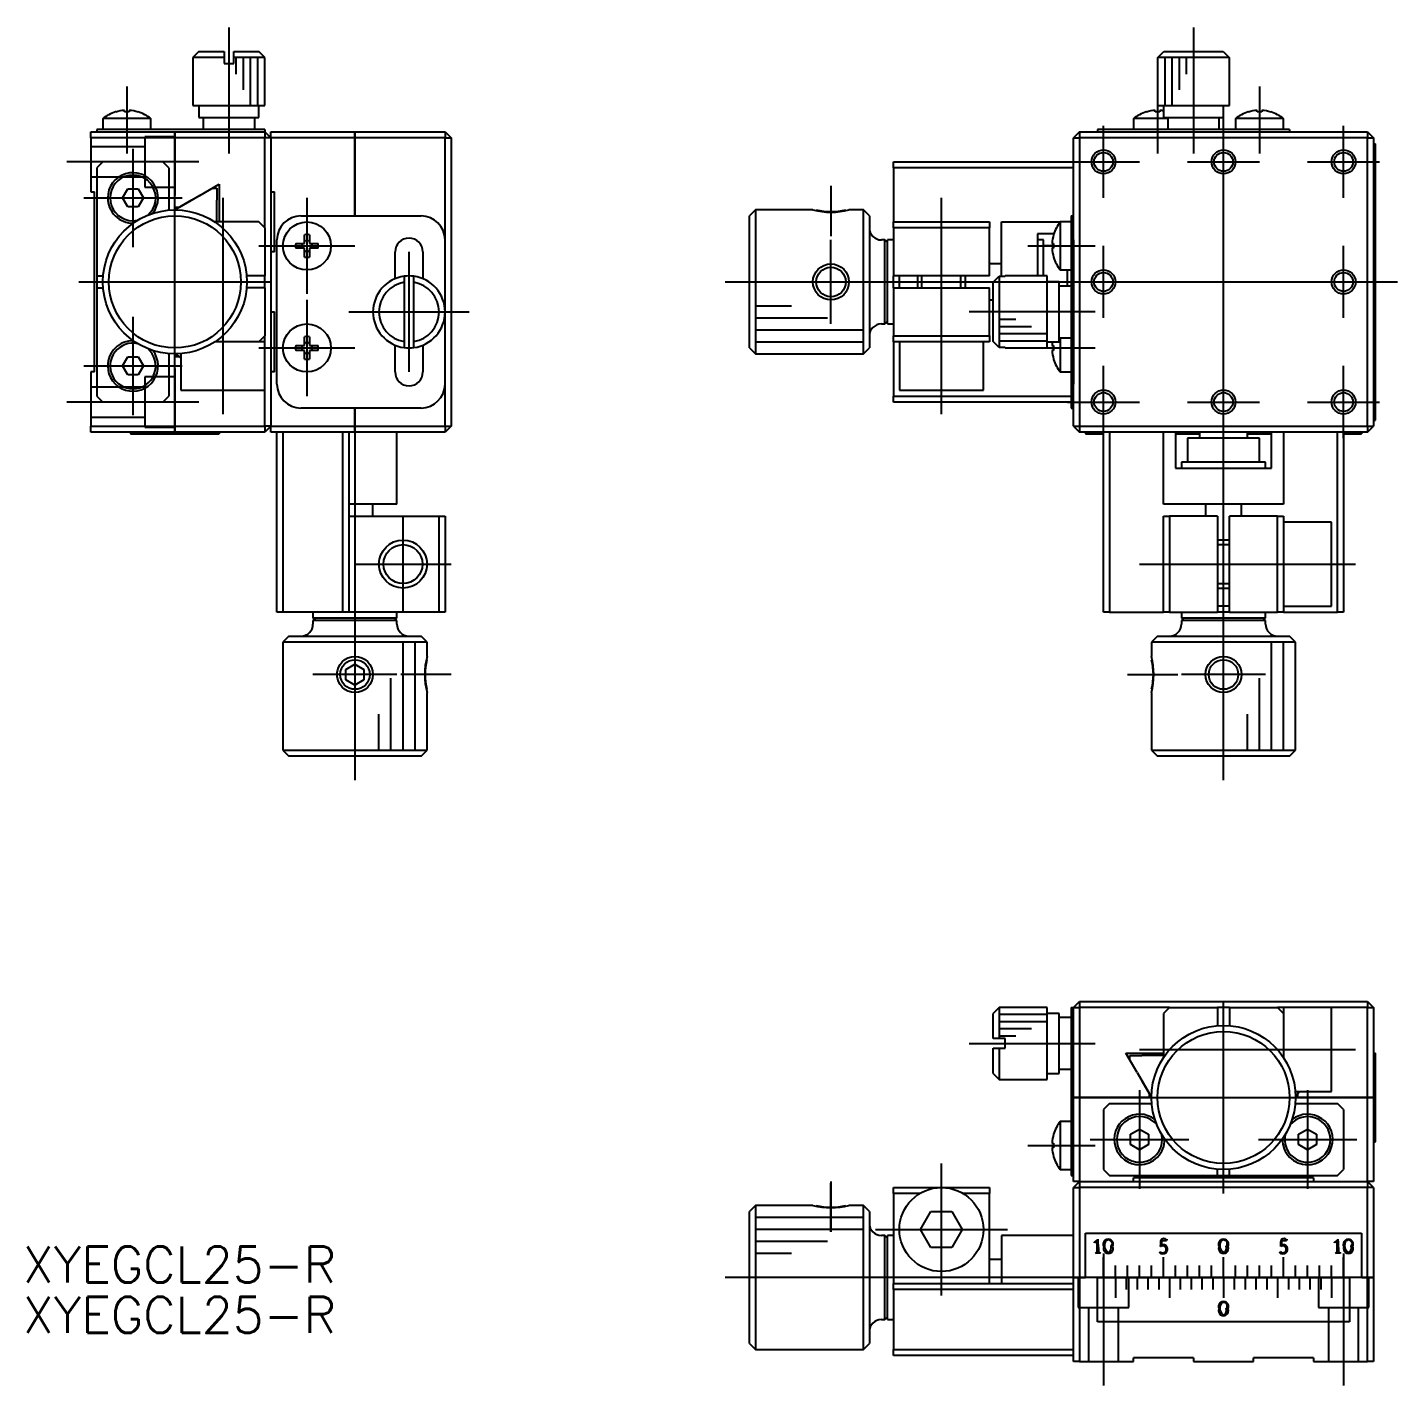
# Model space of a CAD drawing. Extents: x -100 to 146, y -92 to 84.
# Drawn here: x -99.6 to 14.5, y -91.9 to 21.2 of the extents above; entities that cross this region are included whole.
import ezdxf

# ---------------------------------------------------------------- set-up
doc = ezdxf.new("R2010")
doc.units = 0
doc.linetypes.add('CENTER', pattern=[50.8, 31.75, -6.35, 6.35, -6.35])
doc.linetypes.add('DASHED', pattern=[19.05, 12.7, -6.35])
doc.layers.get('0').update_dxf_attribs({"linetype": 'CONTINUOUS'})
doc.layers.add('CENTER', color=1, linetype='CENTER')
doc.styles.get("Standard").update_dxf_attribs({"font": 'txt.shx', "height": 3, "bigfont": 'bigfont.shx'})

# ---------------------------------------------------------------- blocks, each defined once
blk = doc.blocks.new('*U2')
at = {"color": 7, "linetype": 'CONTINUOUS'}
blk.add_text('XYEGCL25-R', height=3, dxfattribs=at).set_placement((-100.02, -83.34))
blk = doc.blocks.new('*U3')
at = {"color": 7, "linetype": 'CONTINUOUS'}
blk.add_text('XYEGCL25-R', height=3, dxfattribs=at).set_placement((-100.02, -87.54))

msp = doc.modelspace()

# ---------------------------------------------------------------- linework, layer by layer
at = {"color": 7, "linetype": 'CONTINUOUS'}
for p, q in [((-85.35, 19.2), (-85.85, 18.7)), ((-85.85, 18.7), (-85.85, 14.7)), ((-83.25, 18.7), (-85.85, 18.7)), ((-85.35, 19.2), (-83.25, 19.2)), ((-83.25, 19.2), (-83.25, 18.7)), ((-83.25, 18.7), (-83.25, 18.2)), ((-82.45, 19.2), (-80.35, 19.2)), ((-82.45, 18.7), (-82.45, 19.2)), ((-82.45, 18.2), (-82.45, 18.7)), ((-79.85, 18.7), (-82.45, 18.7)), ((-82.25, 17.3), (-82.25, 18.7)), ((-81.65, 16), (-81.65, 18.7)), ((-81.05, 14.7), (-81.05, 18.7)), ((-80.45, 14.7), (-80.45, 18.7)), ((-79.85, 18.7), (-80.35, 19.2)), ((-79.85, 14.7), (-79.85, 18.7)), ((-5.47, 18.7), (-4.97, 19.2)), ((0.47, 18.7), (-5.47, 18.7)), ((-5.47, 18.2), (-5.47, 18.7)), ((-4.97, 19.2), (-0.03, 19.2)), ((-4.9, 18.7), (-4.9, 14.7)), ((-4.3, 18.7), (-4.3, 14.7)), ((-3.7, 18.7), (-3.7, 16)), ((-3.1, 18.7), (-3.1, 17.3)), ((-0.03, 19.2), (0.47, 18.7)), ((0.47, 18.7), (0.47, 18.2)), ((-83.25, 18.2), (-82.45, 18.2)), ((-5.5, 18.2), (-5.5, 14.7)), ((-5.5, 18.2), (-5.47, 18.2)), ((0.47, 18.2), (0.5, 18.2)), ((0.5, 14.7), (0.5, 18.2)), ((-92.28, 14.16), (-92.3, 14.16)), ((-91.55, 14.16), (-91.55, 14.29)), ((-91.15, 14.16), (-91.55, 14.16)), ((-91.15, 14.29), (-91.15, 14.16)), ((-90.4, 14.16), (-90.42, 14.16)), ((-85.85, 14.7), (-79.85, 14.7)), ((-85.35, 14.7), (-85.35, 13.7)), ((-85.35, 13.7), (-80.35, 13.7)), ((-85, 13.7), (-85, 12.7)), ((-80.7, 12.7), (-80.7, 13.7)), ((-80.35, 13.7), (-80.35, 14.7)), ((-6.43, 14.16), (-6.45, 14.16)), ((-5.7, 14.16), (-5.7, 14.29)), ((-5.3, 14.16), (-5.7, 14.16)), ((-5.5, 14.7), (0.5, 14.7)), ((-5.3, 14.29), (-5.3, 14.16)), ((-5, 14.7), (-5, 13.7)), ((-5, 13.7), (0, 13.7)), ((-4.65, 13.7), (-4.65, 12.7)), ((-0.35, 12.7), (-0.35, 13.7)), ((0, 13.7), (0, 14.7)), ((2.07, 14.16), (2.05, 14.16)), ((2.8, 14.16), (2.8, 14.29)), ((3.2, 14.16), (2.8, 14.16)), ((3.2, 14.29), (3.2, 14.16)), ((3.95, 14.16), (3.93, 14.16)), ((-91.85, 12.7), (-93.85, 12.7)), ((-93.85, 12.7), (-93.85, 12.5)), ((-89.35, 13.6), (-93.35, 13.6)), ((-93.35, 13.6), (-93.35, 12.7)), ((-81.85, 12.7), (-91.85, 12.7)), ((-89.35, 12.7), (-89.35, 13.6)), ((-79.85, 12.7), (-81.85, 12.7)), ((-79.85, 12.7), (-79.85, 12.5)), ((-8.5, 12.7), (-10.5, 12.7)), ((-10.5, 12.7), (-10.5, 12.5)), ((3.5, 12.7), (-8.5, 12.7)), ((-5.5, 13.6), (-7.5, 13.6)), ((-7.5, 13.6), (-7.5, 12.7)), ((-4.65, 13.6), (-5.5, 13.6)), ((3, 13.6), (1, 13.6)), ((1, 13.6), (1, 12.7)), ((5, 13.6), (3, 13.6)), ((5.5, 12.7), (3.5, 12.7)), ((5, 12.7), (5, 13.6)), ((5.5, 12.7), (5.5, 12.5)), ((-94.35, 12.5), (-87.35, 12.5)), ((-94.35, 12), (-94.35, 12.5)), ((-87.35, 12), (-94.35, 12)), ((-94.35, 12), (-94.35, 7.5)), ((-87.35, 12.5), (-79.85, 12.5)), ((-87.35, 12), (-87.35, 12.5)), ((-87.35, 12.5), (-87.35, 12)), ((-87.35, 12), (-87.35, 7.2)), ((-87.35, 6.2), (-87.35, 12)), ((-79.85, 12), (-87.35, 12)), ((-79.85, 12.5), (-79.35, 12)), ((-79.85, 12.5), (-79.85, 12)), ((-79.35, 12), (-79.85, 12)), ((-79.85, 4.5), (-79.85, 12)), ((-79.35, 12.5), (-72.35, 12.5)), ((-79.35, 12), (-79.35, 12.5)), ((-79.35, 12), (-79.35, 7.5)), ((-72.35, 12), (-79.35, 12)), ((-72.35, 12.5), (-64.85, 12.5)), ((-72.35, 12), (-72.35, 12.5)), ((-72.35, 12.5), (-72.35, 12)), ((-64.85, 12), (-72.35, 12)), ((-72.35, 5.5), (-72.35, 12)), ((-72.35, 12), (-72.35, 5.5)), ((-64.85, 12.5), (-64.35, 12)), ((-64.85, 12.5), (-64.85, 12)), ((-64.85, 3.5), (-64.85, 12)), ((-64.85, 12), (-64.35, 12)), ((-64.35, 12), (-64.35, -12)), ((-12, 12.5), (-12.5, 12)), ((-12.5, 3.5), (-12.5, 12)), ((-12.5, 12), (-12, 12)), ((-12, 12.5), (12, 12.5)), ((-12, 12.5), (-12, 12)), ((-12, 12), (-12, -12)), ((12, 12), (-12, 12)), ((12, 12.5), (12.5, 12)), ((12, 12.5), (12, 12)), ((12, -12), (12, 12)), ((12, 12), (12.5, 12)), ((12.5, 12), (12.5, -12)), ((12.5, 11.5), (12.65, 11.5)), ((12.65, -11.5), (12.65, 11.5)), ((-93.35, 10), (-93.85, 9.5)), ((-93.85, 9.5), (-93.85, 0.5)), ((-88.35, 10), (-93.35, 10)), ((-87.85, 9.5), (-88.35, 10)), ((-87.85, 9.5), (-87.85, 5.98)), ((-27.5, 10), (-12.5, 10)), ((-27.5, 9.5), (-27.5, 10)), ((-12.5, 9.5), (-27.5, 9.5)), ((-27.5, 9.5), (-27.5, 5)), ((-85.27, 7.2), (-83.65, 8.13)), ((-83.65, 8.13), (-83.65, 5)), ((-94.35, 7.5), (-94.05, 7.5)), ((-94.05, -7.5), (-94.05, 7.5)), ((-91.72, 7), (-91.28, 7.75)), ((-91.28, 6.25), (-91.72, 7)), ((-91.28, 7.75), (-90.42, 7.75)), ((-90.42, 7.75), (-89.98, 7)), ((-89.98, 7), (-90.42, 6.25)), ((-85.27, 7.2), (-87, 6.2)), ((-85.96, 6.8), (-84.23, 7.8)), ((-84.23, 7.8), (-83.85, 7.8)), ((-83.85, 7.8), (-83.85, 6.8)), ((-79.35, 7.5), (-79.35, 2.5)), ((-79.35, 7.5), (-79.05, 7.5)), ((-79.05, 2.5), (-79.05, 7.5)), ((-90.42, 6.25), (-91.28, 6.25)), ((-85.96, 6.8), (-87.35, 6)), ((-87, 6.2), (-87.35, 6.2)), ((-83.85, 5), (-83.85, 6.8)), ((-39, 6), (-39.5, 5.5)), ((-34.2, 6), (-39, 6)), ((-39, 6), (-39, -6)), ((-30, 6), (-31.2, 6)), ((-30, 0), (-30, 6)), ((-29.5, 5.5), (-30, 6)), ((-80.35, 5), (-84.03, 5)), ((-79.85, 4.5), (-80.35, 5)), ((-76.85, 5.5), (-66.85, 5.5)), ((-39.5, -5.5), (-39.5, 5.5)), ((-29.5, 5.5), (-29.5, 0)), ((-27.5, 5), (-19.5, 5)), ((-27.5, 4.5), (-27.5, 5)), ((-19.5, 5), (-19.5, 4.5)), ((-18.5, 5), (-13.6, 5)), ((-18.5, 0.47), (-18.5, 5)), ((-12.7, 5), (-13.6, 5)), ((-13.6, 5), (-13.6, 3)), ((-12.7, 5.5), (-12.5, 5.5)), ((-12.7, 5.5), (-12.7, 3.5)), ((-79.85, 4.5), (-79.85, 0.5)), ((-78.85, -8.5), (-78.85, 3.5)), ((-76.55, 3.2), (-76.55, 3.93)), ((-76.15, 3.93), (-76.15, 3.2)), ((-64.85, -12), (-64.85, 3.5)), ((-28.2, 3.5), (-28.5, 3.5)), ((-28.2, 0), (-28.2, 3.5)), ((-28, 3.3), (-28.2, 3.5)), ((-28, -3.5), (-28, 3.5)), ((-27.5, 3.5), (-28, 3.5)), ((-27.5, 4.5), (-27.5, 0.5)), ((-19.5, 4.5), (-27.5, 4.5)), ((-19.5, 0.5), (-19.5, 4.5)), ((-15.5, 4), (-15.5, 0.5)), ((-14.14, 4), (-15.5, 4)), ((-15, 3.5), (-15.5, 3.5)), ((-15, 0.5), (-15, 3.5)), ((-14.16, 3.95), (-14.16, 3.93)), ((-12.7, 3.5), (-12.7, -8.5)), ((-12.5, -8.5), (-12.5, 3.5)), ((-12.5, 3.5), (-12.5, -8.5)), ((-79.35, 2.5), (-79.35, -2.5)), ((-79.05, 2.5), (-79.35, 2.5)), ((-77.28, 3.2), (-76.55, 3.2)), ((-76.55, 2.8), (-77.28, 2.8)), ((-76.55, 2.07), (-76.55, 2.8)), ((-76.15, 3.2), (-75.42, 3.2)), ((-76.15, 2.8), (-76.15, 2.07)), ((-75.42, 2.8), (-76.15, 2.8)), ((-69, 0.27), (-69, 2.5)), ((-66.7, 2.5), (-66.7, 0.27)), ((-14.16, 3), (-15, 3)), ((-14.29, 3.2), (-14.16, 3.2)), ((-14.16, 2.8), (-14.29, 2.8)), ((-14.16, 3.2), (-14.16, 2.8)), ((-13.6, 3), (-13.6, 1)), ((-18.5, 1.5), (-19.5, 1.5)), ((-14.16, 2.07), (-14.16, 2.05)), ((-93.85, 0.5), (-93.33, 0.5)), ((-93.85, 0.5), (-93.85, -0.5)), ((-79.85, 0.5), (-81.37, 0.5)), ((-79.85, -0.5), (-79.85, 0.5)), ((-68.25, 0.47), (-68.25, -0.03)), ((-67.45, -0.03), (-67.45, 0.47)), ((-30, -6), (-30, 0)), ((-29.5, 0), (-29.5, -5.5)), ((-28.2, -3.5), (-28.2, 0)), ((-19.5, 0.5), (-27.5, 0.5)), ((-27.5, -0.5), (-27.5, 0.5)), ((-27, -0.5), (-27, 0.5)), ((-25.5, 0.5), (-25.5, -0.5)), ((-21.5, -0.5), (-21.5, 0.5)), ((-19.2, -0.03), (-18.7, 0.47)), ((-18.7, 0.47), (-18.7, -5.47)), ((-18.7, 0.47), (-18.2, 0.47)), ((-14.7, 0.5), (-18.2, 0.5)), ((-18.2, 0.47), (-18.2, 0.5)), ((-14.7, -5.5), (-14.7, 0.5)), ((-13.7, 0), (-14.7, 0)), ((-13.7, -5), (-13.7, 0)), ((-13.6, 1), (-12.7, 1)), ((-13, -0.35), (-13, 1)), ((-93.85, -0.5), (-93.85, -9.5)), ((-93.85, -0.5), (-93.33, -0.5)), ((-79.85, -0.5), (-81.37, -0.5)), ((-79.85, -0.5), (-79.85, -4.5)), ((-68.25, -0.03), (-68.25, -4.97)), ((-67.45, -4.97), (-67.45, -0.03)), ((-27.5, -0.5), (-19.5, -0.5)), ((-27.5, -0.5), (-27.5, -4.5)), ((-19.5, -4.5), (-19.5, -0.5)), ((-19.2, -4.97), (-19.2, -0.03)), ((-12.7, -0.35), (-13.7, -0.35)), ((-39, -2), (-36, -2)), ((-19.5, -1.5), (-19.2, -1.5)), ((-79.35, -2.5), (-79.35, -7.5)), ((-79.35, -2.5), (-79.05, -2.5)), ((-79.05, -7.5), (-79.05, -2.5)), ((-39, -3), (-33, -3)), ((-28.2, -3.5), (-28, -3.3)), ((-18.7, -3.1), (-17.3, -3.1)), ((-80.35, -5), (-79.85, -4.5)), ((-79.85, -5), (-79.85, -4.5)), ((-39, -4), (-30, -4)), ((-28.5, -3.5), (-28.2, -3.5)), ((-28, -3.5), (-27.5, -3.5)), ((-27.5, -4.5), (-19.5, -4.5)), ((-27.5, -5), (-27.5, -4.5)), ((-19.5, -4.5), (-19.5, -5)), ((-18.7, -3.7), (-16, -3.7)), ((-18.7, -4.3), (-14.7, -4.3)), ((-80.35, -5), (-84.03, -5)), ((-79.85, -5), (-80.35, -5)), ((-79.85, -9), (-79.85, -5)), ((-77.28, -5.3), (-76.55, -5.3)), ((-76.55, -5.7), (-77.28, -5.7)), ((-76.55, -5.3), (-76.55, -4.57)), ((-76.55, -6.43), (-76.55, -5.7)), ((-76.15, -4.57), (-76.15, -5.3)), ((-76.15, -5.3), (-75.42, -5.3)), ((-76.15, -5.7), (-76.15, -6.43)), ((-75.42, -5.7), (-76.15, -5.7)), ((-69, -7.5), (-69, -5.27)), ((-68.25, -4.97), (-68.25, -5.47)), ((-67.45, -5.47), (-67.45, -4.97)), ((-66.7, -5.27), (-66.7, -7.5)), ((-39.5, -5.5), (-39, -6)), ((-39, -5), (-30, -5)), ((-30, -6), (-29.5, -5.5)), ((-25.3, -5), (-27.5, -5)), ((-27.5, -5), (-27.5, -9.5)), ((-27, -5), (-27, -9)), ((-23.5, -5), (-25.3, -5)), ((-21.7, -5), (-23.5, -5)), ((-19.5, -5), (-21.7, -5)), ((-20, -9), (-20, -5)), ((-18.7, -5.47), (-19.2, -4.97)), ((-18.7, -4.9), (-14.7, -4.9)), ((-18.2, -5.47), (-18.7, -5.47)), ((-18.2, -5.5), (-18.2, -5.47)), ((-18.2, -5.5), (-14.7, -5.5)), ((-14.7, -5), (-13.7, -5)), ((-14.29, -5.3), (-14.16, -5.3)), ((-14.16, -5.7), (-14.29, -5.7)), ((-14.16, -5.3), (-14.16, -5.7)), ((-13.7, -4.65), (-12.7, -4.65)), ((-13.6, -4.65), (-13.6, -5.5)), ((-13.6, -5.5), (-13.6, -7.5)), ((-91.72, -7), (-91.28, -6.25)), ((-91.28, -6.25), (-90.42, -6.25)), ((-90.42, -6.25), (-89.98, -7)), ((-87.85, -5.98), (-87.85, -9.5)), ((-87.35, -7.2), (-87.35, -6)), ((-87.35, -6), (-86.85, -6.29)), ((-87.35, -6.2), (-87, -6.2)), ((-86.85, -5.98), (-86.85, -9)), ((-39, -6), (-30, -6)), ((-14.16, -6.43), (-14.16, -6.45)), ((-94.35, -7.5), (-94.35, -12)), ((-94.05, -7.5), (-94.35, -7.5)), ((-91.28, -7.75), (-91.72, -7)), ((-90.42, -7.75), (-91.28, -7.75)), ((-89.98, -7), (-90.42, -7.75)), ((-87.35, -7.2), (-87.35, -12)), ((-87.35, -12), (-87.35, -7.2)), ((-79.35, -7.5), (-79.35, -12)), ((-79.05, -7.5), (-79.35, -7.5)), ((-13.6, -7.5), (-12.7, -7.5)), ((-86.85, -9), (-79.85, -9)), ((-79.85, -12), (-79.85, -9)), ((-27, -9), (-23.5, -9)), ((-23.5, -9), (-20, -9)), ((-12.7, -8.5), (-12.7, -10.5)), ((-12.5, -12), (-12.5, -8.5)), ((-93.85, -9.5), (-93.35, -10)), ((-88.35, -10), (-93.35, -10)), ((-88.35, -10), (-87.85, -9.5)), ((-27.5, -9.5), (-12.7, -9.5)), ((-27.5, -10), (-27.5, -9.5)), ((-12.7, -10), (-27.5, -10)), ((-66.85, -10.5), (-76.85, -10.5)), ((-72.35, -10.5), (-72.35, -12)), ((-72.35, -12), (-72.35, -10.5)), ((-12.7, -10.5), (-12.5, -10.5)), ((-94.35, -12), (-87.35, -12)), ((-94.35, -12.5), (-94.35, -12)), ((-87.35, -12.5), (-94.35, -12.5)), ((-91.05, -12.5), (-91.05, -12.65)), ((-87.35, -12), (-79.85, -12)), ((-87.35, -12.5), (-87.35, -12)), ((-87.35, -12), (-87.35, -12.5)), ((-79.85, -12.5), (-87.35, -12.5)), ((-87.35, -12.5), (-87.35, -12.65)), ((-83.65, -12.5), (-83.65, -12.65)), ((-79.35, -12), (-79.85, -12.5)), ((-79.35, -12), (-79.85, -12)), ((-79.85, -12), (-79.85, -12.5)), ((-79.35, -12), (-72.35, -12)), ((-79.35, -12.5), (-79.35, -12)), ((-72.35, -12.5), (-79.35, -12.5)), ((-78.85, -27.5), (-78.85, -12.5)), ((-78.35, -12.5), (-78.35, -27.5)), ((-73.35, -27.5), (-73.35, -12.5)), ((-72.85, -12.5), (-72.85, -27.5)), ((-72.35, -12), (-64.85, -12)), ((-72.35, -12.5), (-72.35, -12)), ((-72.35, -12), (-72.35, -12.5)), ((-64.85, -12.5), (-72.35, -12.5)), ((-68.85, -18.5), (-68.85, -12.5)), ((-64.85, -12), (-64.35, -12)), ((-64.35, -12), (-64.85, -12.5)), ((-64.85, -12), (-64.85, -12.5)), ((-12.5, -12), (-12, -12.5)), ((-12.5, -12), (-12, -12)), ((-12, -12), (12, -12)), ((-12, -12), (-12, -12.5)), ((12, -12.5), (-12, -12.5)), ((-11.5, -12.5), (-11.5, -12.65)), ((-10, -27.5), (-10, -12.5)), ((-9.5, -12.5), (-9.5, -27.5)), ((-5, -18.5), (-5, -12.5)), ((-4, -12.5), (-4, -15.5)), ((-2, -12.5), (-2, -13)), ((2, -13), (2, -12.5)), ((4, -15.5), (4, -12.5)), ((5, -12.5), (5, -18.5)), ((9.5, -27.5), (9.5, -12.5)), ((10, -12.5), (10, -27.5)), ((11.5, -12.5), (11.5, -12.65)), ((12, -12.5), (12.5, -12)), ((12, -12), (12, -12.5)), ((12, -12), (12.5, -12)), ((12.5, -11.5), (12.65, -11.5)), ((-91.05, -12.65), (-87.35, -12.65)), ((-87.35, -12.65), (-83.65, -12.65)), ((-11.5, -12.65), (-10, -12.65)), ((-4, -12.65), (-2, -12.65)), ((3, -13), (-3, -13)), ((-3, -13), (-3, -15)), ((2, -12.65), (4, -12.65)), ((3, -15), (3, -13)), ((10, -12.65), (11.5, -12.65)), ((-4, -15.5), (0, -15.5)), ((3.5, -15), (-3.5, -15)), ((-3.5, -15), (-3.5, -15.5)), ((0, -15.5), (4, -15.5)), ((3.5, -15.5), (3.5, -15)), ((-68.85, -18.5), (-72.85, -18.5)), ((-70.85, -19.5), (-70.85, -18.5)), ((5, -18.5), (-5, -18.5)), ((-1.5, -18.5), (-1.5, -19.5)), ((1.5, -19.5), (1.5, -18.5)), ((-72.85, -19.5), (-65.35, -19.5)), ((-65.35, -27.5), (-65.35, -19.5)), ((-65.35, -19.5), (-64.85, -19.5)), ((-64.85, -19.5), (-64.85, -27.5)), ((-5, -27.5), (-5, -19.5)), ((-5, -19.5), (-4.5, -19.5)), ((-4.5, -19.5), (-4.5, -27.5)), ((-0.5, -19.5), (-4.5, -19.5)), ((-0.5, -19.5), (-0.5, -27.5)), ((0.5, -27.5), (0.5, -19.5)), ((4.5, -19.5), (0.5, -19.5)), ((4.5, -27.5), (4.5, -19.5)), ((4.5, -19.5), (5, -19.5)), ((5, -19.5), (5, -21.7)), ((9, -20), (5, -20)), ((9, -23.5), (9, -20)), ((0.5, -21.5), (-0.5, -21.5)), ((5, -21.7), (5, -23.5)), ((5, -23.5), (5, -25.3)), ((9, -27), (9, -23.5)), ((-0.5, -25.5), (0.5, -25.5)), ((5, -25.3), (5, -27.5)), ((0.5, -27), (-0.5, -27)), ((5, -27), (9, -27)), ((-78.35, -27.5), (-78.85, -27.5)), ((-73.35, -27.5), (-78.35, -27.5)), ((-75.85, -27.5), (-75.85, -28)), ((-68.85, -28), (-75.85, -28)), ((-75.65, -28), (-75.85, -28.2)), ((-68.85, -28.2), (-75.85, -28.2)), ((-75.85, -28.2), (-75.85, -28.5)), ((-72.85, -27.5), (-73.35, -27.5)), ((-65.35, -27.5), (-72.85, -27.5)), ((-68.85, -28.2), (-69.05, -28)), ((-68.85, -28), (-68.85, -27.5)), ((-68.85, -28.5), (-68.85, -28.2)), ((-64.85, -27.5), (-65.35, -27.5)), ((-9.5, -27.5), (-10, -27.5)), ((-9.5, -27.5), (-5, -27.5)), ((-4.5, -27.5), (-5, -27.5)), ((-4.5, -27.5), (-0.5, -27.5)), ((-3.5, -27.5), (-3.5, -28)), ((3.5, -28), (-3.5, -28)), ((-3.3, -28), (-3.5, -28.2)), ((0, -28.2), (-3.5, -28.2)), ((-3.5, -28.2), (-3.5, -28.5)), ((0.5, -27.5), (-0.5, -27.5)), ((3.5, -28.2), (0, -28.2)), ((0.5, -27.5), (4.5, -27.5)), ((3.5, -28.2), (3.3, -28)), ((3.5, -28), (3.5, -27.5)), ((3.5, -28.5), (3.5, -28.2)), ((5, -27.5), (4.5, -27.5)), ((5, -27.5), (9.5, -27.5)), ((10, -27.5), (9.5, -27.5)), ((-77.85, -29.5), (-78.35, -30)), ((-77.85, -29.5), (-66.85, -29.5)), ((-66.35, -30), (-66.85, -29.5)), ((-5.5, -29.5), (-6, -30)), ((-5.5, -29.5), (0, -29.5)), ((0, -29.5), (5.5, -29.5)), ((6, -30), (5.5, -29.5)), ((-78.35, -30), (-78.35, -39)), ((-66.35, -30), (-78.35, -30)), ((-68.35, -39), (-68.35, -30)), ((-67.35, -39), (-67.35, -30)), ((-66.35, -31.2), (-66.35, -30)), ((0, -30), (-6, -30)), ((-6, -30), (-6, -31.2)), ((6, -30), (0, -30)), ((4, -39), (4, -30)), ((5, -39), (5, -30)), ((6, -39), (6, -30)), ((-73.1, -32.27), (-72.35, -31.83)), ((-72.35, -31.83), (-71.6, -32.27)), ((-73.1, -33.13), (-73.1, -32.27)), ((-71.6, -32.27), (-71.6, -33.13)), ((-69.35, -39), (-69.35, -33)), ((3, -39), (3, -33)), ((-72.35, -33.57), (-73.1, -33.13)), ((-71.6, -33.13), (-72.35, -33.57)), ((-66.35, -39), (-66.35, -34.2)), ((-6, -34.2), (-6, -39)), ((-70.35, -39), (-70.35, -36)), ((2, -39), (2, -36)), ((-78.35, -39), (-66.35, -39)), ((-78.35, -39), (-77.85, -39.5)), ((-66.85, -39.5), (-77.85, -39.5)), ((-66.85, -39.5), (-66.35, -39)), ((-6, -39), (6, -39)), ((-6, -39), (-5.5, -39.5)), ((5.5, -39.5), (-5.5, -39.5)), ((5.5, -39.5), (6, -39)), ((-18.7, -60.42), (-19.2, -60.92)), ((-18.7, -60.42), (-18.7, -63.02)), ((-14.7, -60.42), (-18.7, -60.42)), ((-14.7, -66.42), (-14.7, -60.42)), ((-12.7, -60.42), (-12.7, -62.42)), ((-12.7, -60.42), (-12.5, -60.42)), ((-12.5, -60.42), (-12, -59.92)), ((-12.5, -67.92), (-12.5, -60.42)), ((-12.5, -60.42), (-12, -60.42)), ((-12, -59.92), (12, -59.92)), ((-12, -59.92), (-12, -60.42)), ((-12, -60.42), (-12, -67.92)), ((-4.5, -60.42), (-12, -60.42)), ((-4.5, -60.42), (-5, -60.92)), ((-4.5, -60.42), (-0.5, -60.42)), ((-0.5, -60.42), (-0.5, -61.94)), ((0.5, -60.42), (-0.5, -60.42)), ((0.5, -60.42), (0.5, -61.94)), ((0.5, -60.42), (4.5, -60.42)), ((5, -60.42), (4.5, -60.42)), ((5, -60.92), (4.5, -60.42)), ((9, -60.42), (5, -60.42)), ((5, -60.42), (5, -60.92)), ((9, -67.42), (9, -60.42)), ((12, -60.42), (9, -60.42)), ((12, -59.92), (12, -60.42)), ((12, -59.92), (12.5, -60.42)), ((12, -67.92), (12, -60.42)), ((12, -60.42), (12.5, -60.42)), ((12.5, -60.42), (12.5, -67.92)), ((-19.2, -63.02), (-19.2, -60.92)), ((-14.7, -61.02), (-18.7, -61.02)), ((-14.7, -61.62), (-18.7, -61.62)), ((-13.7, -60.92), (-14.7, -60.92)), ((-13.7, -65.92), (-13.7, -60.92)), ((-12.7, -61.27), (-13.7, -61.27)), ((-5, -60.92), (-5, -64.6)), ((5, -60.92), (5, -64.6)), ((-16, -62.22), (-18.7, -62.22)), ((-12.7, -62.42), (-12.7, -72.42)), ((-18.7, -63.02), (-19.2, -63.02)), ((-19.2, -65.92), (-19.2, -63.82)), ((-19.2, -63.82), (-18.7, -63.82)), ((-17.3, -62.82), (-18.7, -62.82)), ((-18.2, -63.02), (-18.7, -63.02)), ((-18.7, -63.82), (-18.7, -66.42)), ((-18.7, -63.82), (-18.2, -63.82)), ((-18.2, -63.82), (-18.2, -63.02)), ((-8.13, -64.22), (-5, -64.22)), ((-7.2, -65.84), (-8.13, -64.22)), ((-7.8, -64.8), (-7.8, -64.42)), ((-7.8, -64.42), (-6.8, -64.42)), ((-5, -64.42), (-6.8, -64.42)), ((12.5, -64.22), (12.65, -64.22)), ((12.65, -67.92), (12.65, -64.22)), ((-19.2, -65.92), (-18.7, -66.42)), ((-14.7, -65.92), (-13.7, -65.92)), ((-13.7, -65.57), (-12.7, -65.57)), ((-7.2, -65.84), (-6.2, -67.57)), ((-18.7, -66.42), (-14.7, -66.42)), ((-6.8, -66.53), (-6, -67.92)), ((-12.5, -74.92), (-12.5, -67.92)), ((-12, -67.92), (-12.5, -67.92)), ((-12.5, -67.92), (-12, -67.92)), ((-12, -67.92), (-12, -74.92)), ((-12, -67.92), (-7.2, -67.92)), ((-7.2, -67.92), (-12, -67.92)), ((-9.5, -68.42), (-10, -68.92)), ((-9.5, -68.42), (-5.98, -68.42)), ((-6, -67.92), (-7.2, -67.92)), ((-6.2, -67.57), (-6.2, -67.92)), ((5.98, -67.42), (9, -67.42)), ((5.98, -68.42), (9.5, -68.42)), ((6, -67.92), (6.29, -67.42)), ((7.2, -67.92), (6, -67.92)), ((6.2, -67.92), (6.2, -67.57)), ((7.2, -67.92), (12, -67.92)), ((12, -67.92), (7.2, -67.92)), ((10, -68.92), (9.5, -68.42)), ((12, -74.92), (12, -67.92)), ((12.5, -67.92), (12, -67.92)), ((12, -67.92), (12.5, -67.92)), ((12.5, -67.92), (12.5, -74.92)), ((12.5, -67.92), (12.65, -67.92)), ((12.65, -71.62), (12.65, -67.92)), ((-10, -68.92), (-10, -73.92)), ((-5.81, -69.42), (-5.81, -69.42)), ((10, -68.92), (10, -73.92)), ((-13.6, -69.92), (-13.6, -73.92)), ((-12.7, -69.92), (-13.6, -69.92)), ((-7.75, -70.99), (-7, -70.55)), ((-7, -70.55), (-6.25, -70.99)), ((6.25, -70.99), (7, -70.55)), ((7, -70.55), (7.75, -70.99)), ((-14.29, -71.72), (-14.16, -71.72)), ((-14.16, -70.97), (-14.16, -70.99)), ((-14.16, -71.72), (-14.16, -72.12)), ((-7.75, -71.85), (-7.75, -70.99)), ((-7, -72.29), (-7.75, -71.85)), ((-6.25, -71.85), (-7, -72.29)), ((-6.25, -70.99), (-6.25, -71.85)), ((6.25, -71.85), (6.25, -70.99)), ((7, -72.29), (6.25, -71.85)), ((7.75, -71.85), (7, -72.29)), ((7.75, -70.99), (7.75, -71.85)), ((12.5, -71.62), (12.65, -71.62)), ((-14.16, -72.12), (-14.29, -72.12)), ((-14.16, -72.85), (-14.16, -72.87)), ((-12.7, -72.42), (-12.7, -74.42)), ((-13.6, -73.92), (-12.7, -73.92)), ((-10, -73.92), (-9.5, -74.42)), ((-0.5, -74.42), (-0.5, -73.9)), ((0.5, -74.42), (0.5, -73.9)), ((9.5, -74.42), (10, -73.92)), ((-12.7, -74.42), (-12.5, -74.42)), ((-12, -74.92), (-12.5, -75.42)), ((-12, -74.92), (-12.5, -74.92)), ((-12, -74.92), (-7.5, -74.92)), ((-12, -74.92), (-12, -75.42)), ((-9.5, -74.42), (-0.5, -74.42)), ((7.5, -74.62), (-7.5, -74.62)), ((-7.5, -74.92), (-7.5, -74.62)), ((-7.5, -74.92), (7.5, -74.92)), ((-0.5, -74.42), (0.5, -74.42)), ((0.5, -74.42), (9.5, -74.42)), ((7.5, -74.62), (7.5, -74.92)), ((7.5, -74.92), (12, -74.92)), ((12.5, -75.42), (12, -74.92)), ((12, -74.92), (12, -75.42)), ((12.5, -74.92), (12, -74.92)), ((-27.5, -75.42), (-23.5, -75.42)), ((-27.5, -75.92), (-27.5, -75.42)), ((-25.3, -75.92), (-27.5, -75.92)), ((-27.5, -75.92), (-27.5, -83.42)), ((-23.5, -75.42), (-19.5, -75.42)), ((-19.5, -75.92), (-21.7, -75.92)), ((-19.5, -75.42), (-19.5, -75.92)), ((-19.5, -83.42), (-19.5, -75.92)), ((-12.5, -82.92), (-12.5, -75.42)), ((-12.5, -75.42), (-12, -75.42)), ((12, -75.42), (-12, -75.42)), ((-12, -75.42), (-12, -82.92)), ((12, -82.92), (12, -75.42)), ((12.5, -75.42), (12, -75.42)), ((12.5, -75.42), (12.5, -82.92)), ((-39, -76.92), (-39.5, -77.42)), ((-39.5, -88.42), (-39.5, -77.42)), ((-39, -76.92), (-39, -88.92)), ((-34.2, -76.92), (-39, -76.92)), ((-30, -76.92), (-31.2, -76.92)), ((-30, -88.92), (-30, -76.92)), ((-29.5, -77.42), (-30, -76.92)), ((-29.5, -77.42), (-29.5, -88.42)), ((-25.23, -78.92), (-24.37, -77.42)), ((-24.37, -77.42), (-22.63, -77.42)), ((-22.63, -77.42), (-21.77, -78.92)), ((-30, -77.92), (-39, -77.92)), ((-30, -78.92), (-39, -78.92)), ((-28.2, -79.42), (-28.5, -79.42)), ((-28.2, -86.42), (-28.2, -79.42)), ((-28, -79.62), (-28.2, -79.42)), ((-28, -86.42), (-28, -79.42)), ((-27.5, -79.42), (-28, -79.42)), ((-24.37, -80.42), (-25.23, -78.92)), ((-21.77, -78.92), (-22.63, -80.42)), ((-12.5, -79.42), (-18.5, -79.42)), ((-18.5, -79.42), (-18.5, -83.42)), ((-11.5, -79.22), (11.5, -79.22)), ((-11.5, -82.92), (-11.5, -79.22)), ((-10.68, -79.93), (-10.63, -79.89)), ((-10.52, -79.87), (-10.67, -79.98)), ((-10.63, -79.89), (-10.56, -79.83)), ((-10.56, -79.83), (-10.51, -79.78)), ((-10.53, -80.82), (-10.52, -79.87)), ((-10.51, -79.78), (-10.47, -79.75)), ((-10.47, -79.75), (-10.46, -79.73)), ((-5.16, -79.87), (-5.17, -79.96)), ((-5.16, -79.86), (-5.16, -79.87)), ((-5.13, -79.86), (-5.16, -79.86)), ((-5.16, -79.87), (-5.16, -79.87)), ((-5.04, -79.86), (-5.13, -79.86)), ((-5.03, -79.86), (-5.04, -79.86)), ((-5.01, -79.86), (-5.03, -79.86)), ((-4.96, -79.86), (-5.01, -79.86)), ((-4.91, -79.86), (-4.96, -79.86)), ((-4.84, -79.86), (-4.91, -79.86)), ((-4.75, -79.86), (-4.84, -79.86)), ((-4.79, -79.74), (-4.73, -79.72)), ((-4.73, -79.73), (-4.75, -79.86)), ((-4.73, -79.72), (-4.73, -79.73)), ((4.84, -79.87), (4.83, -79.96)), ((4.84, -79.86), (4.84, -79.87)), ((4.87, -79.86), (4.84, -79.86)), ((4.84, -79.87), (4.84, -79.87)), ((4.96, -79.86), (4.87, -79.86)), ((4.97, -79.86), (4.96, -79.86)), ((4.99, -79.86), (4.97, -79.86)), ((5.04, -79.86), (4.99, -79.86)), ((5.09, -79.86), (5.04, -79.86)), ((5.16, -79.86), (5.09, -79.86)), ((5.25, -79.86), (5.16, -79.86)), ((5.21, -79.74), (5.27, -79.72)), ((5.27, -79.73), (5.25, -79.86)), ((5.27, -79.72), (5.27, -79.73)), ((9.32, -79.93), (9.37, -79.89)), ((9.48, -79.87), (9.33, -79.98)), ((9.37, -79.89), (9.44, -79.83)), ((9.44, -79.83), (9.49, -79.78)), ((9.47, -80.82), (9.48, -79.87)), ((9.49, -79.78), (9.53, -79.75)), ((9.53, -79.75), (9.54, -79.73)), ((11.5, -79.22), (11.5, -82.92)), ((-33, -79.92), (-39, -79.92)), ((-36, -80.92), (-39, -80.92)), ((-22.63, -80.42), (-24.37, -80.42)), ((-10.76, -79.98), (-10.74, -79.96)), ((-10.76, -79.98), (-10.76, -79.98)), ((-10.76, -79.99), (-10.76, -79.98)), ((-10.76, -80), (-10.76, -79.99)), ((-10.75, -80.01), (-10.76, -80)), ((-10.75, -80.01), (-10.75, -80.01)), ((-10.74, -80.02), (-10.75, -80.01)), ((-10.74, -79.96), (-10.7, -79.94)), ((-10.67, -79.98), (-10.74, -80.02)), ((-10.7, -79.94), (-10.68, -79.93)), ((-10.66, -80.89), (-10.53, -80.82)), ((-10.25, -80.89), (-10.66, -80.89)), ((-10.4, -80.81), (-10.27, -80.85)), ((-10.27, -80.85), (-10.25, -80.89)), ((-5.31, -80.86), (-5.27, -80.76)), ((-5.24, -80.33), (-5.23, -80.11)), ((-5.23, -80.33), (-5.24, -80.33)), ((-5.23, -80.11), (-5.23, -80.06)), ((-5.2, -80.32), (-5.23, -80.33)), ((-5.17, -79.96), (-5.19, -80.19)), ((4.69, -80.86), (4.73, -80.76)), ((4.76, -80.33), (4.77, -80.11)), ((4.77, -80.33), (4.76, -80.33)), ((4.77, -80.11), (4.77, -80.06)), ((4.8, -80.32), (4.77, -80.33)), ((4.83, -79.96), (4.81, -80.19)), ((9.24, -79.98), (9.26, -79.96)), ((9.24, -79.98), (9.24, -79.98)), ((9.24, -79.99), (9.24, -79.98)), ((9.24, -80), (9.24, -79.99)), ((9.25, -80.01), (9.24, -80)), ((9.25, -80.01), (9.25, -80.01)), ((9.26, -80.02), (9.25, -80.01)), ((9.26, -79.96), (9.3, -79.94)), ((9.33, -79.98), (9.26, -80.02)), ((9.3, -79.94), (9.32, -79.93)), ((9.34, -80.89), (9.47, -80.82)), ((9.75, -80.89), (9.34, -80.89)), ((9.6, -80.81), (9.73, -80.85)), ((9.73, -80.85), (9.75, -80.89)), ((-18.5, -81.42), (-19.5, -81.42)), ((-10, -81.92), (-10, -81.22)), ((-10, -82.92), (-10, -81.92)), ((-9, -82.92), (-9, -81.92)), ((-8, -82.92), (-8, -81.92)), ((-7, -82.92), (-7, -81.92)), ((-6, -82.92), (-6, -81.92)), ((-5, -81.92), (-5, -81.22)), ((-5, -82.92), (-5, -81.92)), ((-4, -82.92), (-4, -81.92)), ((-3, -82.92), (-3, -81.92)), ((-2, -82.92), (-2, -81.92)), ((-1, -82.92), (-1, -81.92)), ((0, -81.92), (0, -81.22)), ((0, -82.92), (0, -81.92)), ((1, -82.92), (1, -81.92)), ((2, -82.92), (2, -81.92)), ((3, -82.92), (3, -81.92)), ((4, -82.92), (4, -81.92)), ((5, -81.92), (5, -81.22)), ((5, -82.92), (5, -81.92)), ((6, -82.92), (6, -81.92)), ((7, -82.92), (7, -81.92)), ((8, -82.92), (8, -81.92)), ((9, -82.92), (9, -81.92)), ((10, -81.92), (10, -81.22)), ((10, -82.92), (10, -81.92)), ((-12.5, -89.92), (-12.5, -82.92)), ((-12, -82.92), (-12.5, -82.92)), ((-12.5, -82.92), (-12, -82.92)), ((-12, -82.92), (-12, -89.92)), ((-12, -82.92), (-11.51, -82.92)), ((-11.51, -82.92), (-12, -82.92)), ((-10.51, -82.92), (-11.5, -82.92)), ((-10.5, -82.92), (-10.51, -82.92)), ((-10.5, -86.62), (-10.5, -82.92)), ((-10, -82.92), (-10.5, -82.92)), ((-10.5, -82.92), (-10.01, -82.92)), ((-10.01, -82.92), (-10, -82.92)), ((-9.01, -82.92), (-10, -82.92)), ((-10, -82.92), (-9.99, -82.92)), ((-9.99, -82.92), (-9.01, -82.92)), ((-9, -82.92), (-9.01, -82.92)), ((-9.01, -82.92), (-9, -82.92)), ((-9, -82.92), (-9, -83.92)), ((-8.99, -82.92), (-9, -82.92)), ((-9, -82.92), (-8.99, -82.92)), ((-8.11, -82.92), (-8.99, -82.92)), ((-8.99, -82.92), (-8.1, -82.92)), ((-8.1, -82.92), (-8.11, -82.92)), ((-8.1, -82.92), (-8.1, -83.92)), ((-8.09, -82.92), (-8.1, -82.92)), ((-8.1, -82.92), (-8.01, -82.92)), ((-8, -82.92), (-8.09, -82.92)), ((-8.01, -82.92), (-8, -82.92)), ((-7.21, -82.92), (-8, -82.92)), ((-8, -82.92), (-7.99, -82.92)), ((-7.99, -82.92), (-7.2, -82.92)), ((-7.2, -82.92), (-7.21, -82.92)), ((-7.2, -82.92), (-7.2, -83.92)), ((-7.19, -82.92), (-7.2, -82.92)), ((-7.2, -82.92), (-7.01, -82.92)), ((-7, -82.92), (-7.19, -82.92)), ((-7.01, -82.92), (-7, -82.92)), ((-6.31, -82.92), (-7, -82.92)), ((-7, -82.92), (-6.99, -82.92)), ((-6.99, -82.92), (-6.3, -82.92)), ((-6.3, -82.92), (-6.31, -82.92)), ((-6.3, -82.92), (-6.3, -83.92)), ((-6.29, -82.92), (-6.3, -82.92)), ((-6.3, -82.92), (-6.01, -82.92)), ((-6, -82.92), (-6.29, -82.92)), ((-6.01, -82.92), (-6, -82.92)), ((-5.41, -82.92), (-6, -82.92)), ((-6, -82.92), (-5.99, -82.92)), ((-5.99, -82.92), (-5.4, -82.92)), ((-5.4, -82.92), (-5.41, -82.92)), ((-5.4, -82.92), (-5.4, -83.92)), ((-5.39, -82.92), (-5.4, -82.92)), ((-5.4, -82.92), (-5.01, -82.92)), ((-5, -82.92), (-5.39, -82.92)), ((-5.01, -82.92), (-5, -82.92)), ((-4.51, -82.92), (-5, -82.92)), ((-5, -82.92), (-4.99, -82.92)), ((-4.99, -82.92), (-4.5, -82.92)), ((-4.5, -82.92), (-4.51, -82.92)), ((-4.5, -82.92), (-4.01, -82.92)), ((-4.5, -82.92), (-4.5, -83.92)), ((-4.49, -82.92), (-4.5, -82.92)), ((-4, -82.92), (-4.49, -82.92)), ((-4.01, -82.92), (-4, -82.92)), ((-3.61, -82.92), (-4, -82.92)), ((-4, -82.92), (-3.99, -82.92)), ((-3.99, -82.92), (-3.6, -82.92)), ((-3.6, -82.92), (-3.61, -82.92)), ((-3.6, -82.92), (-3.6, -83.92)), ((-3.59, -82.92), (-3.6, -82.92)), ((-3.6, -82.92), (-3.01, -82.92)), ((-3, -82.92), (-3.59, -82.92)), ((-3.01, -82.92), (-3, -82.92)), ((-2.71, -82.92), (-3, -82.92)), ((-3, -82.92), (-2.99, -82.92)), ((-2.99, -82.92), (-2.7, -82.92)), ((-2.7, -82.92), (-2.71, -82.92)), ((-2.7, -82.92), (-2.7, -83.92)), ((-2.7, -82.92), (-2.01, -82.92)), ((-2.69, -82.92), (-2.7, -82.92)), ((-2, -82.92), (-2.69, -82.92)), ((-2.01, -82.92), (-2, -82.92)), ((-1.81, -82.92), (-2, -82.92)), ((-2, -82.92), (-1.99, -82.92)), ((-1.99, -82.92), (-1.8, -82.92)), ((-1.8, -82.92), (-1.81, -82.92)), ((-1.8, -82.92), (-1.8, -83.92)), ((-1.79, -82.92), (-1.8, -82.92)), ((-1.8, -82.92), (-1.01, -82.92)), ((-1, -82.92), (-1.79, -82.92)), ((-1.01, -82.92), (-1, -82.92)), ((-0.91, -82.92), (-1, -82.92)), ((-1, -82.92), (-0.99, -82.92)), ((-0.99, -82.92), (-0.9, -82.92)), ((-0.9, -82.92), (-0.91, -82.92)), ((-0.9, -82.92), (-0.01, -82.92)), ((-0.9, -82.92), (-0.9, -83.92)), ((-0.89, -82.92), (-0.9, -82.92)), ((-0.01, -82.92), (-0.89, -82.92)), ((0, -82.92), (-0.01, -82.92)), ((-0.01, -82.92), (0, -82.92)), ((0, -82.92), (0, -83.92)), ((0.01, -82.92), (0, -82.92)), ((0, -82.92), (0.01, -82.92)), ((0.89, -82.92), (0.01, -82.92)), ((0.01, -82.92), (0.9, -82.92)), ((0.9, -82.92), (0.89, -82.92)), ((0.9, -82.92), (0.9, -83.92)), ((0.91, -82.92), (0.9, -82.92)), ((0.9, -82.92), (0.99, -82.92)), ((1, -82.92), (0.91, -82.92)), ((0.99, -82.92), (1, -82.92)), ((1.79, -82.92), (1, -82.92)), ((1, -82.92), (1.01, -82.92)), ((1.01, -82.92), (1.8, -82.92)), ((1.8, -82.92), (1.79, -82.92)), ((1.8, -82.92), (1.8, -83.92)), ((1.81, -82.92), (1.8, -82.92)), ((1.8, -82.92), (1.99, -82.92)), ((2, -82.92), (1.81, -82.92)), ((1.99, -82.92), (2, -82.92)), ((2.69, -82.92), (2, -82.92)), ((2, -82.92), (2.01, -82.92)), ((2.01, -82.92), (2.7, -82.92)), ((2.7, -82.92), (2.69, -82.92)), ((2.7, -82.92), (2.7, -83.92)), ((2.71, -82.92), (2.7, -82.92)), ((2.7, -82.92), (2.99, -82.92)), ((3, -82.92), (2.71, -82.92)), ((2.99, -82.92), (3, -82.92)), ((3.59, -82.92), (3, -82.92)), ((3, -82.92), (3.01, -82.92)), ((3.01, -82.92), (3.6, -82.92)), ((3.6, -82.92), (3.59, -82.92)), ((3.6, -82.92), (3.6, -83.92)), ((3.61, -82.92), (3.6, -82.92)), ((3.6, -82.92), (3.99, -82.92)), ((4, -82.92), (3.61, -82.92)), ((3.99, -82.92), (4, -82.92)), ((4.49, -82.92), (4, -82.92)), ((4, -82.92), (4.01, -82.92)), ((4.01, -82.92), (4.5, -82.92)), ((4.5, -82.92), (4.49, -82.92)), ((4.5, -82.92), (4.5, -83.92)), ((4.51, -82.92), (4.5, -82.92)), ((4.5, -82.92), (4.99, -82.92)), ((5, -82.92), (4.51, -82.92)), ((4.99, -82.92), (5, -82.92)), ((5.39, -82.92), (5, -82.92)), ((5, -82.92), (5.01, -82.92)), ((5.01, -82.92), (5.4, -82.92)), ((5.4, -82.92), (5.39, -82.92)), ((5.4, -82.92), (5.4, -83.92)), ((5.41, -82.92), (5.4, -82.92)), ((5.4, -82.92), (5.99, -82.92)), ((6, -82.92), (5.41, -82.92)), ((5.99, -82.92), (6, -82.92)), ((6.29, -82.92), (6, -82.92)), ((6, -82.92), (6.01, -82.92)), ((6.01, -82.92), (6.3, -82.92)), ((6.3, -82.92), (6.29, -82.92)), ((6.3, -82.92), (6.3, -83.92)), ((6.3, -82.92), (6.99, -82.92)), ((6.31, -82.92), (6.3, -82.92)), ((7, -82.92), (6.31, -82.92)), ((6.99, -82.92), (7, -82.92)), ((7.19, -82.92), (7, -82.92)), ((7, -82.92), (7.01, -82.92)), ((7.01, -82.92), (7.2, -82.92)), ((7.2, -82.92), (7.19, -82.92)), ((7.2, -82.92), (7.2, -83.92)), ((7.21, -82.92), (7.2, -82.92)), ((7.2, -82.92), (7.99, -82.92)), ((8, -82.92), (7.21, -82.92)), ((7.99, -82.92), (8, -82.92)), ((8.09, -82.92), (8, -82.92)), ((8, -82.92), (8.01, -82.92)), ((8.01, -82.92), (8.1, -82.92)), ((8.1, -82.92), (8.09, -82.92)), ((8.1, -82.92), (8.99, -82.92)), ((8.1, -82.92), (8.1, -83.92)), ((8.11, -82.92), (8.1, -82.92)), ((8.99, -82.92), (8.11, -82.92)), ((9, -82.92), (8.99, -82.92)), ((8.99, -82.92), (9, -82.92)), ((9, -82.92), (9, -83.92)), ((9.01, -82.92), (9, -82.92)), ((9, -82.92), (9.01, -82.92)), ((10, -82.92), (9.01, -82.92)), ((9.01, -82.92), (9.99, -82.92)), ((9.99, -82.92), (10, -82.92)), ((10.5, -82.92), (10, -82.92)), ((10, -82.92), (10.01, -82.92)), ((10.01, -82.92), (10.5, -82.92)), ((10.5, -82.92), (10.5, -86.62)), ((10.51, -82.92), (10.5, -82.92)), ((11.5, -82.92), (10.51, -82.92)), ((11.51, -82.92), (12, -82.92)), ((12, -82.92), (11.51, -82.92)), ((12, -89.92), (12, -82.92)), ((12.5, -82.92), (12, -82.92)), ((12, -82.92), (12.5, -82.92)), ((12.5, -82.92), (12.5, -89.92)), ((-27.5, -83.42), (-12.5, -83.42)), ((-27.5, -83.92), (-27.5, -83.42)), ((-12.5, -83.92), (-27.5, -83.92)), ((-27.5, -83.92), (-27.5, -88.92)), ((-9, -83.92), (-9, -84.62)), ((-4.5, -83.92), (-4.5, -84.62)), ((0, -83.92), (0, -84.62)), ((4.5, -83.92), (4.5, -84.62)), ((9, -83.92), (9, -84.62)), ((-28.5, -86.42), (-28.2, -86.42)), ((-28.2, -86.42), (-28, -86.22)), ((-28, -86.42), (-27.5, -86.42)), ((10.5, -86.62), (-10.5, -86.62)), ((-39.5, -88.42), (-39, -88.92)), ((-39, -88.92), (-30, -88.92)), ((-30, -88.92), (-29.5, -88.42)), ((-27.5, -88.92), (-12.5, -88.92)), ((-27.5, -89.42), (-27.5, -88.92)), ((-12.5, -89.42), (-27.5, -89.42)), ((-12, -89.92), (-12.5, -89.92)), ((-12, -89.92), (-7.5, -89.92)), ((-2.5, -89.62), (-7.5, -89.62)), ((-7.5, -89.92), (-7.5, -89.62)), ((-2.5, -89.62), (-2.5, -89.92)), ((-2.5, -89.92), (2.5, -89.92)), ((7.5, -89.62), (2.5, -89.62)), ((2.5, -89.92), (2.5, -89.62)), ((7.5, -89.62), (7.5, -89.92)), ((7.5, -89.92), (12, -89.92)), ((12.5, -89.92), (12, -89.92))]:
    msp.add_line(p, q, dxfattribs=at)
at = {"color": 3, "linetype": 'DASHED'}
for p, q in [((-87.35, 12.1), (-89.85, 12.1)), ((-89.85, 12.1), (-89.85, 7.9)), ((-89.85, 11.25), (-94.35, 11.25)), ((-94.35, 8.75), (-89.85, 8.75)), ((-89.85, 7.9), (-87.35, 7.9)), ((-89.85, -7.9), (-89.85, -12.1)), ((-87.35, -7.9), (-89.85, -7.9)), ((-89.85, -8.75), (-94.35, -8.75)), ((-94.35, -11.25), (-89.85, -11.25)), ((-89.85, -12.1), (-87.35, -12.1)), ((-12.1, -82.92), (-12.1, -85.42)), ((-7.9, -85.42), (-7.9, -82.92)), ((7.9, -82.92), (7.9, -85.42)), ((12.1, -85.42), (12.1, -82.92)), ((-12.1, -85.42), (-7.9, -85.42)), ((-11.25, -85.42), (-11.25, -89.92)), ((-8.75, -89.92), (-8.75, -85.42)), ((7.9, -85.42), (12.1, -85.42)), ((8.75, -85.42), (8.75, -89.92)), ((11.25, -89.92), (11.25, -85.42))]:
    msp.add_line(p, q, dxfattribs=at)
at = {"color": 3, "linetype": 'CONTINUOUS'}
for p, q in [((-25.12, -0.5), (-25.12, 0.5)), ((-21.88, -0.5), (-21.88, 0.5)), ((-0.5, -21.88), (0.5, -21.88)), ((-0.5, -25.12), (0.5, -25.12))]:
    msp.add_line(p, q, dxfattribs=at)
for centre, radius in [((-10, 10), 1), ((0, 10), 1), ((10, 10), 1), ((-32.7, 0), 1.5), ((-10, 0), 1), ((10, 0), 1), ((-10, -10), 1), ((0, -10), 1), ((10, -10), 1), ((-68.35, -23.5), 2), ((-72.35, -32.7), 1.5), ((0, -32.7), 1.5)]:
    msp.add_circle(centre, radius, dxfattribs=at)
at = {"color": 7, "linetype": 'CONTINUOUS'}
for centre, radius in [((-10, 10), 0.783), ((0, 10), 0.783), ((10, 10), 0.783), ((-87.35, 0), 6), ((-87.35, 0), 5.5), ((-76.35, 3), 2), ((-32.7, 0), 1.23), ((-10, 0), 0.783), ((10, 0), 0.783), ((-76.35, -5.5), 2), ((-10, -10), 0.783), ((0, -10), 0.783), ((10, -10), 0.783), ((-68.35, -23.5), 1.62), ((-72.35, -32.7), 1.23), ((0, -32.7), 1.23), ((0, -67.92), 6), ((0, -67.92), 5.5), ((-23.5, -78.92), 3.5)]:
    msp.add_circle(centre, radius, dxfattribs=at)
for centre, radius, start, end in [((-91.35, 11.1), 3.2, 107.27, 128.6822), ((-91.35, 11.1), 3.19, 93.5904, 106.9053), ((-91.35, 11.1), 3.19, 73.0947, 86.4096), ((-91.35, 11.1), 3.2, 51.3178, 72.73), ((-5.5, 11.1), 3.2, 107.27, 128.6822), ((-5.5, 11.1), 3.19, 93.5904, 106.9053), ((-5.5, 11.1), 3.19, 80.9929, 86.4096), ((3, 11.1), 3.2, 107.27, 128.6822), ((3, 11.1), 3.19, 93.5904, 106.9053), ((3, 11.1), 3.19, 73.0947, 86.4096), ((3, 11.1), 3.2, 51.3178, 72.73), ((-90.85, 7), 2.1, 322.0981, 180), ((-90.85, 7), 1.9, 310.5356, 270), ((-90.85, 7), 2.1, 180, 271.032), ((-32.7, 11.68), 5.81, 257.7759, 282.2241), ((-90.85, 7), 1.9, 270, 282.5945), ((-76.85, 3.5), 2, 90, 180), ((-66.85, 3.5), 2, 0, 90), ((-11.1, 3), 3.2, 141.3178, 162.73), ((-76.35, 3), 0.95, 77.8468, 102.1532), ((-76.35, 3), 0.435, 62.6335, 117.3665), ((-67.85, 2.5), 1.15, 0, 180), ((-28.5, 4.5), 1, 180, 270), ((-11.1, 3), 3.19, 163.0947, 176.4096), ((-76.35, 3), 0.95, 167.8468, 192.1532), ((-76.35, 3), 0.435, 152.6335, 207.3665), ((-76.35, 3), 0.435, 242.6335, 297.3665), ((-76.35, 3), 0.435, 332.6335, 27.3665), ((-76.35, 3), 0.95, 347.8468, 12.1532), ((-11.1, 3), 3.19, 183.5904, 196.9053), ((-76.35, 3), 0.95, 257.8468, 282.1532), ((-11.1, 3), 3.2, 197.27, 218.6822), ((-67.85, -2.5), 3, 97.6623, 262.3377), ((-67.85, -2.5), 3, 82.3377, 97.6623), ((-67.85, -2.5), 3, 277.6623, 82.3377), ((-67.85, -2.5), 2.5, 99.2069, 260.7931), ((-67.85, -2.5), 2.5, 279.2069, 80.7931), ((-76.35, -5.5), 0.95, 77.8468, 102.1532), ((-28.5, -4.5), 1, 90, 180), ((-90.85, -7), 2.1, 88.968, 180), ((-90.85, -7), 1.9, 77.4055, 270), ((-90.85, -7), 1.9, 270, 49.4644), ((-76.35, -5.5), 0.95, 167.8468, 192.1532), ((-76.35, -5.5), 0.435, 152.6335, 207.3665), ((-76.35, -5.5), 0.435, 62.6335, 117.3665), ((-76.35, -5.5), 0.435, 332.6335, 27.3665), ((-76.35, -5.5), 0.95, 347.8468, 12.1532), ((-67.85, -2.5), 3, 262.3377, 277.6623), ((-11.1, -5.5), 3.19, 170.9929, 176.4096), ((-11.1, -5.5), 3.19, 183.5904, 196.9053), ((-90.85, -7), 2.1, 180, 37.9019), ((-76.35, -5.5), 0.435, 242.6335, 297.3665), ((-76.35, -5.5), 0.95, 257.8468, 282.1532), ((-11.1, -5.5), 3.2, 197.27, 218.6822), ((-67.85, -7.5), 1.15, 180, 0), ((-76.85, -8.5), 2, 180, 270), ((-66.85, -8.5), 2, 270, 0), ((-76.85, -28.5), 1, 270, 0), ((-67.85, -28.5), 1, 180, 270), ((-4.5, -28.5), 1, 270, 0), ((4.5, -28.5), 1, 180, 270), ((-61.68, -32.7), 4.83, 165.2583, 194.7417), ((-10.67, -32.7), 4.83, 345.2583, 14.7417), ((-7, -71.42), 2.1, 52.0981, 270), ((-7, -71.42), 1.9, 40.5356, 0), ((7, -71.42), 1.9, 0, 139.4644), ((7, -71.42), 2.1, 270, 127.9019), ((-11.1, -71.92), 3.2, 141.3178, 162.73), ((-11.1, -71.92), 3.19, 163.0947, 176.4096), ((-7, -71.42), 2.1, 270, 1.032), ((-7, -71.42), 1.9, 0, 12.5945), ((7, -71.42), 2.1, 178.968, 270), ((7, -71.42), 1.9, 167.4055, 0), ((-11.1, -71.92), 3.19, 183.5904, 196.9053), ((-11.1, -71.92), 3.2, 197.27, 218.6822), ((-32.7, -71.25), 5.81, 257.7759, 282.2241), ((-28.5, -78.42), 1, 180, 270), ((-24.53, -81.09), 14.14, 1.1244, 5.5186), ((-9.61, -80.15), 0.416, 333.9047, 208.7371), ((-9.26, -80.27), 0.661, 141.2371, 244.7042), ((-9.58, -80.09), 0.297, 315.8759, 128.7066), ((-4.97, -79.95), 0.277, 49.4938, 203.3804), ((0, -80.15), 0.416, 333.9047, 208.7371), ((0.35, -80.27), 0.661, 141.2371, 244.7041), ((0.02, -80.09), 0.297, 315.8759, 128.7065), ((5.03, -79.95), 0.277, 49.4938, 203.3804), ((-4.53, -81.09), 14.14, 1.1244, 5.5186), ((10.39, -80.15), 0.416, 333.9047, 208.7371), ((10.74, -80.27), 0.661, 141.2371, 244.7042), ((10.42, -80.09), 0.297, 315.8759, 128.7066), ((-9.6, -80.51), 0.406, 156.7474, 25.8943), ((-9.95, -80.44), 0.598, 313.8884, 13.6568), ((-5.05, -80.56), 0.393, 229.5545, 109.9105), ((-5.06, -80.57), 0.286, 222.2787, 120.5455), ((0, -80.51), 0.406, 156.7474, 25.8943), ((-0.35, -80.44), 0.598, 313.8884, 13.6568), ((4.95, -80.56), 0.393, 229.5545, 109.9105), ((4.94, -80.57), 0.286, 222.2787, 120.5455), ((10.4, -80.51), 0.406, 156.7474, 25.8943), ((10.05, -80.44), 0.598, 313.8884, 13.6568), ((0, -85.34), 0.416, 333.9047, 208.7371), ((0, -85.7), 0.406, 156.7474, 25.8943), ((0.35, -85.47), 0.661, 141.2371, 244.7041), ((0.02, -85.29), 0.297, 315.8759, 128.7065), ((-0.35, -85.64), 0.598, 313.8884, 13.6568), ((-28.5, -87.42), 1, 90, 180)]:
    msp.add_arc(centre, radius, start, end, dxfattribs=at)
at = {"color": 3, "linetype": 'CONTINUOUS'}
for centre, start, end in [((-32.7, 11.81), 255.5241, 284.4759), ((-60.54, -32.7), 165.5226, 194.4774), ((-11.81, -32.7), 345.5226, 14.4774), ((-32.7, -71.11), 255.5241, 284.4759)]:
    msp.add_arc(centre, 6, start, end, dxfattribs=at)
at = {"layer": 'CENTER', "color": 1, "linetype": 'CENTER'}
for p, q in [((-82.85, 21.2), (-82.85, 10.7)), ((-2.5, 21.2), (-2.5, 10.7)), ((-91.35, 16.29), (-91.35, 10.7)), ((-5.5, 16.29), (-5.5, 10.7)), ((3, 16.29), (3, 10.7)), ((0, -14.5), (0, 14.5)), ((-10, 7), (-10, 13)), ((10, 7), (10, 13)), ((-90.85, 11.1), (-90.85, 2.9)), ((-85.35, 10), (-96.35, 10)), ((-13, 10), (-7, 10)), ((-3, 10), (3, 10)), ((7, 10), (13, 10)), ((-87.35, -8), (-87.35, 8)), ((-32.7, 8), (-32.7, 3.81)), ((-94.95, 7), (-86.75, 7)), ((-83.35, 7), (-83.35, -11)), ((-76.35, 7), (-76.35, -1)), ((-23.5, -11), (-23.5, 7)), ((-32.7, -3.5), (-32.7, 3.5)), ((-80.35, 3), (-72.35, 3)), ((-67.85, -7.5), (-67.85, 2.5)), ((-16.29, 3), (-10.7, 3)), ((-10, -3), (-10, 3)), ((10, -3), (10, 3)), ((-95.35, 0), (-79.35, 0)), ((-41.5, 0), (-8.7, 0)), ((-14.5, 0), (14.5, 0)), ((-76.35, -1.5), (-76.35, -9.5)), ((-90.85, -2.9), (-90.85, -11.1)), ((-72.85, -2.5), (-62.85, -2.5)), ((-10.7, -2.5), (-21.2, -2.5)), ((-80.35, -5.5), (-72.35, -5.5)), ((-16.29, -5.5), (-10.7, -5.5)), ((-94.95, -7), (-86.75, -7)), ((-10, -13), (-10, -7)), ((10, -13), (10, -7)), ((-85.35, -10), (-96.35, -10)), ((-13, -10), (-7, -10)), ((-3, -10), (3, -10)), ((7, -10), (13, -10)), ((-72.35, -10.5), (-72.35, -41.5)), ((0, -41.5), (0, -10.5)), ((-68.35, -27.5), (-68.35, -19.5)), ((-72.35, -23.5), (-64.35, -23.5)), ((-7, -23.5), (11, -23.5)), ((-68.85, -32.7), (-75.85, -32.7)), ((-64.35, -32.7), (-68.54, -32.7)), ((-8, -32.7), (-3.81, -32.7)), ((3.5, -32.7), (-3.5, -32.7)), ((0, -75.92), (0, -59.92)), ((-21.2, -63.42), (-10.7, -63.42)), ((-7, -63.92), (11, -63.92)), ((-7, -67.32), (-7, -75.52)), ((7, -67.32), (7, -75.52)), ((-8, -67.92), (8, -67.92)), ((-11.1, -71.42), (-2.9, -71.42)), ((2.9, -71.42), (11.1, -71.42)), ((-16.29, -71.92), (-10.7, -71.92)), ((-23.5, -84.42), (-23.5, -73.42)), ((-32.7, -74.92), (-32.7, -79.11)), ((-32.7, -79.11), (-32.7, -75.05)), ((-29, -78.92), (-18, -78.92)), ((-10, -80.92), (-10, -91.92)), ((10, -80.92), (10, -91.92)), ((-10.5, -82.92), (-41.5, -82.92))]:
    msp.add_line(p, q, dxfattribs=at)

# ---------------------------------------------------------------- block references
at = {"color": 7, "linetype": 'CONTINUOUS'}
for name in ['*U2', '*U3']:
    msp.add_blockref(name, (0, 0), dxfattribs=at)

doc.saveas('drawing.dxf')
